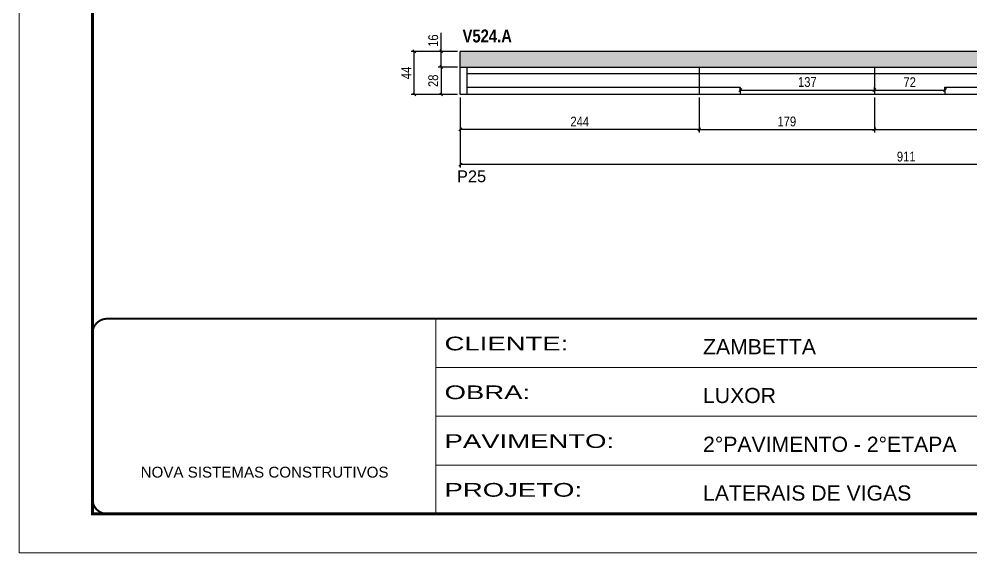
# Model space of a CAD drawing. Extents: x -15895 to 12929, y -2522 to 15173.
# Drawn here: x 8078 to 9050, y 11261 to 11806 of the extents above; entities that cross this region are included whole.
import ezdxf

# ---------------------------------------------------------------- set-up
doc = ezdxf.new("R2010")
doc.units = 0
doc.header["$PDMODE"] = 35
doc.header["$PDSIZE"] = -10
doc.linetypes.add('CONTINUO', pattern=[0])
doc.linetypes.add('DASHED', pattern=[0.75, 0.5, -0.25])
for name, color, linetype in [('5', 5, 'Continuous'), ('COTA', 241, 'Continuous'), ('NOMENCLATURA', 7, 'Continuous'), ('Painéis', 200, 'Continuous'), ('SARR_2.2x7', 40, 'Continuous')]:
    doc.layers.add(name, color=color, linetype=linetype)
doc.layers.add('Folhas', color=255, linetype='Continuous', lineweight=9)
doc.layers.add('SARRAFO DE PRESSAO', color=251, linetype='DASHED', lineweight=9)
doc.styles.add('ARIAL', font='arial.ttf')
doc.styles.add('COTA TECNICA', font='techl___.ttf', dxfattribs={"height": 10})
doc.styles.get("Standard").update_dxf_attribs({"font": 'arial.ttf'})
doc.styles.add('TECNICA', font='techb___.ttf', dxfattribs={"height": 10})
doc.styles.add('Tecnologia', font='')
doc.styles.get('Tecnologia').set_extended_font_data('Forgotten Futurist')
doc.dimstyles.new('PAINEL', dxfattribs={"dimtxt": 10, "dimasz": 3, "dimexe": 3, "dimexo": 3, "dimgap": 3, "dimtad": 1, "dimdec": 1, "dimzin": 12, "dimdsep": 46, "dimtxsty": 'COTA TECNICA', "dimblk1": 'OBLIQUE', "dimblk2": 'OBLIQUE', "dimsah": 1, "dimcen": 0.9, "dimclrd": 4, "dimclre": 4, "dimclrt": 240, "dimadec": 1, "dimazin": 3, "dimtfac": 1, "dimtdec": 1, "dimtmove": 0, "dimatfit": 3, "dimfxl": 1, "dimtolj": 1, "dimtzin": 12, "dimarcsym": 0})

# ---------------------------------------------------------------- blocks, each defined once
blk = doc.blocks.new('9999999999')
at = {"color": 30, "linetype": 'CONTINUO'}
for p, q in [((98564.56, 34230.21), (98564.56, 34429.45)), ((98564.56, 34379.64), (99583.98, 34379.64)), ((98564.56, 34329.83), (99487.98, 34329.83)), ((98564.56, 34280.02), (99487.98, 34280.02))]:
    blk.add_line(p, q, dxfattribs=at)
at = {"color": 30, "linetype": 'CONTINUO', "const_width": 2}
blk.add_lwpolyline([(99583.98, 34230.21), (99583.98, 34414.45, 0.414214), (99568.98, 34429.45), (98228.98, 34429.45, 0.414214), (98213.98, 34414.45), (98213.98, 34245.21, 0.414214), (98228.98, 34230.21), (99583.98, 34230.21)], format="xyb", dxfattribs=at)
at = {"layer": 'Folhas'}
blk.add_lwpolyline([(98138.98, 34190.21), (99623.98, 34190.21), (99623.98, 35240.21), (98138.98, 35240.21)], close=True, dxfattribs=at)
at = {"layer": 'Folhas', "color": 30, "const_width": 3}
blk.add_lwpolyline([(98213.98, 34230.21), (99583.98, 34230.21), (99583.98, 35200.21), (98213.98, 35200.21)], close=True, dxfattribs=at)
at = {"color": 7, "linetype": 'Continuous', "ltscale": 5, "style": 'ARIAL'}
for s, height, p in [('ZAMBETTA', 15.483, (98837.68, 34393.13)), ('LUXOR', 15.483, (98837.68, 34343.32)), ('2°PAVIMENTO - 2°ETAPA', 15.4829, (98837.68, 34293.51)), ('NOVA SISTEMAS CONSTRUTIVOS', 11.0592, (98263.19, 34267.21)), ('LATERAIS DE VIGAS', 15.4829, (98837.68, 34243.7))]:
    blk.add_text(s, height=height, dxfattribs=at).set_placement(p)
at = {"layer": 'Folhas', "color": 7, "style": 'Tecnologia', "width": 1.5}
for s, p in [('CLIENTE:', (98573.65, 34397.17)), ('OBRA:', (98573.65, 34347.31)), ('PAVIMENTO:', (98573.65, 34297.5)), ('PROJETO:', (98573.65, 34247.69))]:
    blk.add_text(s, height=14, dxfattribs=at).set_placement(p)
blk = doc.blocks.new('_Oblique')
at = {"color": 0, "linetype": 'ByBlock', "lineweight": -2}
blk.add_line((-0.5, -0.5), (0.5, 0.5), dxfattribs=at)
blk = doc.blocks.new('*D215')
at = {"layer": 'COTA', "color": 4, "lineweight": -2, "transparency": 16777216}
for p, q in [((8528.62, 11726.02), (8528.62, 11690.33)), ((8772.62, 11726.02), (8772.62, 11690.33)), ((8772.62, 11693.33), (8528.62, 11693.33))]:
    blk.add_line(p, q, dxfattribs=at)
at = {"layer": 'Defpoints', "color": 0, "transparency": 16777216}
for p in [(8528.62, 11729.02), (8772.62, 11729.02), (8528.62, 11693.33)]:
    blk.add_point(p, dxfattribs=at)
at = {"layer": 'COTA', "color": 4, "lineweight": -2, "transparency": 16777216, "xscale": 3, "yscale": 3, "zscale": 3, "rotation": 180}
blk.add_blockref('_Oblique', (8528.62, 11693.33), dxfattribs=at)
at = {"layer": 'COTA', "color": 4, "lineweight": -2, "transparency": 16777216, "xscale": 3, "yscale": 3, "zscale": 3}
blk.add_blockref('_Oblique', (8772.62, 11693.33), dxfattribs=at)
at = {"layer": 'COTA', "color": 240, "transparency": 16777216, "insert": (8650.62, 11701.4), "char_height": 10, "attachment_point": 5, "style": 'COTA TECNICA'}
blk.add_mtext('\\A1;244', dxfattribs=at)
blk = doc.blocks.new('*D216')
at = {"layer": 'COTA', "color": 4, "lineweight": -2, "transparency": 16777216}
for p, q in [((8525.62, 11757.02), (8506.08, 11757.02)), ((8509.08, 11757.02), (8509.08, 11729.02)), ((8525.62, 11729.02), (8506.08, 11729.02))]:
    blk.add_line(p, q, dxfattribs=at)
at = {"layer": 'Defpoints', "color": 0, "transparency": 16777216}
for p in [(8528.62, 11757.02), (8509.08, 11729.02), (8528.62, 11729.02)]:
    blk.add_point(p, dxfattribs=at)
at = {"layer": 'COTA', "color": 4, "lineweight": -2, "transparency": 16777216, "xscale": 3, "yscale": 3, "zscale": 3}
for p, rotation in [((8509.08, 11757.02), 90), ((8509.08, 11729.02), 270)]:
    blk.add_blockref('_Oblique', p, dxfattribs=dict(at, rotation=rotation))
at = {"layer": 'COTA', "color": 240, "transparency": 16777216, "insert": (8500.99, 11743.02), "char_height": 10, "attachment_point": 5, "rotation": 90, "style": 'COTA TECNICA'}
blk.add_mtext('\\A1;28', dxfattribs=at)
blk = doc.blocks.new('*D217')
at = {"layer": 'COTA', "color": 4, "lineweight": -2, "transparency": 16777216}
for p, q in [((8509.08, 11773.02), (8509.08, 11792.04)), ((8525.62, 11773.02), (8506.08, 11773.02)), ((8509.08, 11757.02), (8509.08, 11773.02)), ((8525.62, 11757.02), (8506.08, 11757.02))]:
    blk.add_line(p, q, dxfattribs=at)
at = {"layer": 'Defpoints', "color": 0, "transparency": 16777216}
for p in [(8509.08, 11773.02), (8528.62, 11773.02), (8528.62, 11757.02)]:
    blk.add_point(p, dxfattribs=at)
at = {"layer": 'COTA', "color": 4, "lineweight": -2, "transparency": 16777216, "xscale": 3, "yscale": 3, "zscale": 3}
for p, rotation in [((8509.08, 11773.02), 90), ((8509.08, 11757.02), 270)]:
    blk.add_blockref('_Oblique', p, dxfattribs=dict(at, rotation=rotation))
at = {"layer": 'COTA', "color": 240, "transparency": 16777216, "insert": (8500.98, 11784.03), "char_height": 10, "attachment_point": 5, "rotation": 90, "style": 'COTA TECNICA'}
blk.add_mtext('\\A1;16', dxfattribs=at)
blk = doc.blocks.new('*D218')
at = {"layer": 'COTA', "color": 4, "lineweight": -2, "transparency": 16777216}
for p, q in [((8525.62, 11773.02), (8478.54, 11773.02)), ((8481.54, 11729.02), (8481.54, 11773.02)), ((8525.62, 11729.02), (8478.54, 11729.02))]:
    blk.add_line(p, q, dxfattribs=at)
at = {"layer": 'Defpoints', "color": 0, "transparency": 16777216}
for p in [(8481.54, 11773.02), (8528.62, 11773.02), (8528.62, 11729.02)]:
    blk.add_point(p, dxfattribs=at)
at = {"layer": 'COTA', "color": 4, "lineweight": -2, "transparency": 16777216, "xscale": 3, "yscale": 3, "zscale": 3}
for p, rotation in [((8481.54, 11773.02), 90), ((8481.54, 11729.02), 270)]:
    blk.add_blockref('_Oblique', p, dxfattribs=dict(at, rotation=rotation))
at = {"layer": 'COTA', "color": 240, "transparency": 16777216, "insert": (8473.46, 11751.02), "char_height": 10, "attachment_point": 5, "rotation": 90, "style": 'COTA TECNICA'}
blk.add_mtext('\\A1;44', dxfattribs=at)
blk = doc.blocks.new('*D601')
at = {"layer": 'COTA', "color": 4, "lineweight": -2, "transparency": 16777216}
for p, q in [((8772.62, 11726.02), (8772.62, 11690.33)), ((8951.62, 11726.02), (8951.62, 11690.33)), ((8772.62, 11693.33), (8951.62, 11693.33))]:
    blk.add_line(p, q, dxfattribs=at)
at = {"layer": 'Defpoints', "color": 0, "transparency": 16777216}
for p in [(8772.62, 11729.02), (8951.62, 11729.02), (8951.62, 11693.33)]:
    blk.add_point(p, dxfattribs=at)
at = {"layer": 'COTA', "color": 4, "lineweight": -2, "transparency": 16777216, "xscale": 3, "yscale": 3, "zscale": 3, "rotation": 180}
blk.add_blockref('_Oblique', (8772.62, 11693.33), dxfattribs=at)
at = {"layer": 'COTA', "color": 4, "lineweight": -2, "transparency": 16777216, "xscale": 3, "yscale": 3, "zscale": 3}
blk.add_blockref('_Oblique', (8951.62, 11693.33), dxfattribs=at)
at = {"layer": 'COTA', "color": 240, "transparency": 16777216, "insert": (8862.12, 11701.43), "char_height": 10, "attachment_point": 5, "style": 'COTA TECNICA'}
blk.add_mtext('\\A1;179', dxfattribs=at)
blk = doc.blocks.new('*D602')
at = {"layer": 'COTA', "color": 4, "lineweight": -2, "transparency": 16777216}
for p, q in [((8528.62, 11726.02), (8528.62, 11654.47)), ((9439.62, 11726.02), (9439.62, 11654.47)), ((9439.62, 11657.47), (8528.62, 11657.47))]:
    blk.add_line(p, q, dxfattribs=at)
at = {"layer": 'Defpoints', "color": 0, "transparency": 16777216}
for p in [(8528.62, 11729.02), (9439.62, 11729.02), (8528.62, 11657.47)]:
    blk.add_point(p, dxfattribs=at)
at = {"layer": 'COTA', "color": 4, "lineweight": -2, "transparency": 16777216, "xscale": 3, "yscale": 3, "zscale": 3, "rotation": 180}
blk.add_blockref('_Oblique', (8528.62, 11657.47), dxfattribs=at)
at = {"layer": 'COTA', "color": 4, "lineweight": -2, "transparency": 16777216, "xscale": 3, "yscale": 3, "zscale": 3}
blk.add_blockref('_Oblique', (9439.62, 11657.47), dxfattribs=at)
at = {"layer": 'COTA', "color": 240, "transparency": 16777216, "insert": (8984.12, 11665.56), "char_height": 10, "attachment_point": 5, "style": 'COTA TECNICA'}
blk.add_mtext('\\A1;911', dxfattribs=at)
blk = doc.blocks.new('*D603')
at = {"layer": 'COTA', "color": 4, "lineweight": -2, "transparency": 16777216}
for p, q in [((8951.62, 11726.02), (8951.62, 11690.33)), ((9195.62, 11726.02), (9195.62, 11690.33)), ((8951.62, 11693.33), (9195.62, 11693.33))]:
    blk.add_line(p, q, dxfattribs=at)
at = {"layer": 'Defpoints', "color": 0, "transparency": 16777216}
for p in [(8951.62, 11729.02), (9195.62, 11729.02), (9195.62, 11693.33)]:
    blk.add_point(p, dxfattribs=at)
at = {"layer": 'COTA', "color": 4, "lineweight": -2, "transparency": 16777216, "xscale": 3, "yscale": 3, "zscale": 3, "rotation": 180}
blk.add_blockref('_Oblique', (8951.62, 11693.33), dxfattribs=at)
at = {"layer": 'COTA', "color": 4, "lineweight": -2, "transparency": 16777216, "xscale": 3, "yscale": 3, "zscale": 3}
blk.add_blockref('_Oblique', (9195.62, 11693.33), dxfattribs=at)
at = {"layer": 'COTA', "color": 240, "transparency": 16777216, "insert": (9073.62, 11701.4), "char_height": 10, "attachment_point": 5, "style": 'COTA TECNICA'}
blk.add_mtext('\\A1;244', dxfattribs=at)
blk = doc.blocks.new('*D604')
at = {"layer": 'COTA', "color": 4, "lineweight": -2, "transparency": 16777216}
for p, q in [((8814.62, 11732.02), (8814.62, 11736.53)), ((8951.62, 11732.02), (8951.62, 11736.53)), ((8814.62, 11733.53), (8951.62, 11733.53))]:
    blk.add_line(p, q, dxfattribs=at)
at = {"layer": 'Defpoints', "color": 0, "transparency": 16777216}
for p in [(8814.62, 11729.02), (8951.62, 11733.53), (8951.62, 11729.02)]:
    blk.add_point(p, dxfattribs=at)
at = {"layer": 'COTA', "color": 4, "lineweight": -2, "transparency": 16777216, "xscale": 3, "yscale": 3, "zscale": 3, "rotation": 180}
blk.add_blockref('_Oblique', (8814.62, 11733.53), dxfattribs=at)
at = {"layer": 'COTA', "color": 4, "lineweight": -2, "transparency": 16777216, "xscale": 3, "yscale": 3, "zscale": 3}
blk.add_blockref('_Oblique', (8951.62, 11733.53), dxfattribs=at)
at = {"layer": 'COTA', "color": 240, "transparency": 16777216, "insert": (8883.12, 11741.75), "char_height": 10, "attachment_point": 5, "style": 'COTA TECNICA'}
blk.add_mtext('\\A1;137', dxfattribs=at)
blk = doc.blocks.new('*D605')
at = {"layer": 'COTA', "color": 4, "lineweight": -2, "transparency": 16777216}
for p, q in [((8951.62, 11732.02), (8951.62, 11736.53)), ((9023.62, 11732.02), (9023.62, 11736.53)), ((8951.62, 11733.53), (9023.62, 11733.53))]:
    blk.add_line(p, q, dxfattribs=at)
at = {"layer": 'Defpoints', "color": 0, "transparency": 16777216}
for p in [(8951.62, 11729.02), (9023.62, 11733.53), (9023.62, 11729.02)]:
    blk.add_point(p, dxfattribs=at)
at = {"layer": 'COTA', "color": 4, "lineweight": -2, "transparency": 16777216, "xscale": 3, "yscale": 3, "zscale": 3, "rotation": 180}
blk.add_blockref('_Oblique', (8951.62, 11733.53), dxfattribs=at)
at = {"layer": 'COTA', "color": 4, "lineweight": -2, "transparency": 16777216, "xscale": 3, "yscale": 3, "zscale": 3}
blk.add_blockref('_Oblique', (9023.62, 11733.53), dxfattribs=at)
at = {"layer": 'COTA', "color": 240, "transparency": 16777216, "insert": (8987.62, 11741.6), "char_height": 10, "attachment_point": 5, "style": 'COTA TECNICA'}
blk.add_mtext('\\A1;72', dxfattribs=at)

msp = doc.modelspace()

# ---------------------------------------------------------------- hatches: boundary and pattern name
at = {"layer": 'COTA'}
h = msp.add_hatch(dxfattribs=at)
h.set_pattern_fill('AR-CONC', color=256, scale=0.03)
h.set_pattern_definition([(50, (297.5, -145.553), (5.4655401, -0.4781726), [0.5715, -6.2865]), (355, (297.5, -145.553), (-1.0573026, 5.7317054), [0.4572, -5.0292175]), (100.451445, (297.9555, -145.593), (4.4082374, 5.2535326), [0.4857003, -5.3427073]), (46.1842, (297.5, -144.029), (8.1323712, -1.2612698), [0.85725, -9.42975]), (96.63556, (298.178, -144.134), (7.122124, 7.4227837), [0.7285507, -8.0140682]), (351.18415, (297.5, -144.029), (7.122124, 7.4227837), [0.685799, -7.543792]), (21, (298.262, -144.41), (4.5484317, -3.067956), [0.5715, -6.2865]), (326, (298.262, -144.41), (1.8540609, 5.525639), [0.4572, -5.0292]), (71.451445, (298.641, -144.6657), (6.4024926, 2.457683), [0.4857003, -5.3426981]), (37.5, (297.5, -145.553), (0.0926581, 2.53665117), [0, -4.96824, 0, -5.1054, 0, -5.04825]), (7.5, (297.5, -145.553), (2.00458988, 3.00541724), [0, -2.91084, 0, -4.85394, 0, -1.92405]), (327.5, (295.8007, -145.553), (4.06771786, -0.17186232), [0, -1.905, 0, -5.9436, 0, -7.8867]), (317.5, (295.0387, -145.553), (4.4438754, 0.7627947), [0, -2.4765, 0, -3.94716, 0, -5.6007])])
h.paths.add_polyline_path([(8528.62, 11773.02), (8528.62, 11757.02), (9439.62, 11757.02), (9439.62, 11773.02)])

# ---------------------------------------------------------------- linework, layer by layer
for p in [(8528.62, 11757.02), (9439.62, 11773.02)]:
    msp.add_line(p, (8528.62, 11773.02), dxfattribs=at)
at = {"layer": 'Painéis', "linetype": 'ByBlock'}
for p, q in [((8528.62, 11729.02), (8528.62, 11757.02)), ((8528.62, 11757.02), (9439.62, 11757.02)), ((8772.62, 11757.02), (8772.62, 11729.02)), ((8951.62, 11757.02), (8951.62, 11729.02)), ((9439.62, 11729.02), (8528.62, 11729.02))]:
    msp.add_line(p, q, dxfattribs=at)
at = {"layer": 'SARR_2.2x7', "linetype": 'Continuous'}
for p, q in [((8535.62, 11729.02), (8535.62, 11757.02)), ((8772.62, 11750.02), (8535.62, 11750.02)), ((8951.62, 11750.02), (8772.62, 11750.02)), ((9195.62, 11750.02), (8951.62, 11750.02)), ((8772.62, 11736.02), (8535.62, 11736.02)), ((8814.62, 11736.02), (8772.62, 11736.02)), ((8814.62, 11736.02), (8814.62, 11729.02)), ((9195.62, 11736.02), (9023.62, 11736.02)), ((9023.62, 11736.02), (9023.62, 11729.02))]:
    msp.add_line(p, q, dxfattribs=at)

# ---------------------------------------------------------------- block references
at = {"layer": 'SARRAFO DE PRESSAO', "color": 6, "linetype": 'ByBlock'}
msp.add_blockref('9999999999', (-90061.11, -22929.5), dxfattribs=at)

# ---------------------------------------------------------------- texts
at = {"layer": '5', "linetype": 'Continuous'}
msp.add_text('P25', height=12, rotation=0.00004, dxfattribs=at).set_placement((8525.2, 11639.46))
at = {"layer": 'NOMENCLATURA', "style": 'TECNICA'}
msp.add_text('V524.A', height=13.2, dxfattribs=at).set_placement((8530.9, 11782.21))

# ---------------------------------------------------------------- dimensions: what is measured, and where the dimension line sits
at = {"layer": 'COTA'}
for base, p1, p2, picture, middle in [((8509.08, 11773.02), (8528.62, 11757.02), (8528.62, 11773.02), '*D217', (8500.98, 11784.03)), ((8481.54, 11773.02), (8528.62, 11729.02), (8528.62, 11773.02), '*D218', (8473.46, 11751.02)), ((8509.08, 11729.02), (8528.62, 11757.02), (8528.62, 11729.02), '*D216', (8500.99, 11743.02))]:
    dim = msp.add_linear_dim(base=base, p1=p1, p2=p2, angle=90, dimstyle='PAINEL', dxfattribs=at)
    dim.commit()
    dim.dimension.update_dxf_attribs({"geometry": picture, "text_midpoint": middle})
for base, p1, p2, picture, middle in [((8951.62, 11733.53), (8814.62, 11729.02), (8951.62, 11729.02), '*D604', (8883.12, 11741.75)), ((8528.62, 11657.47), (9439.62, 11729.02), (8528.62, 11729.02), '*D602', (8984.12, 11665.56)), ((8951.62, 11693.33), (8772.62, 11729.02), (8951.62, 11729.02), '*D601', (8862.12, 11701.43)), ((9195.62, 11693.33), (8951.62, 11729.02), (9195.62, 11729.02), '*D603', (9073.62, 11701.4))]:
    dim = msp.add_linear_dim(base=base, p1=p1, p2=p2, dimstyle='PAINEL', dxfattribs=at)
    dim.commit()
    dim.dimension.update_dxf_attribs({"geometry": picture, "text_midpoint": middle})
dim = msp.add_linear_dim(base=(9023.62, 11733.53), p1=(8951.62, 11729.02), p2=(9023.62, 11729.02), dimstyle='PAINEL', override={"dimtmove": 1}, dxfattribs=at)
dim.commit()
dim.dimension.update_dxf_attribs({"geometry": '*D605', "text_midpoint": (8987.62, 11741.6)})
dim = msp.add_linear_dim(base=(8528.62, 11693.33), p1=(8772.62, 11729.02), p2=(8528.62, 11729.02), angle=180, dimstyle='PAINEL', override={"dimtmove": 1}, dxfattribs=at)
dim.commit()
dim.dimension.update_dxf_attribs({"geometry": '*D215', "text_midpoint": (8650.62, 11701.4)})

doc.saveas('drawing.dxf')
